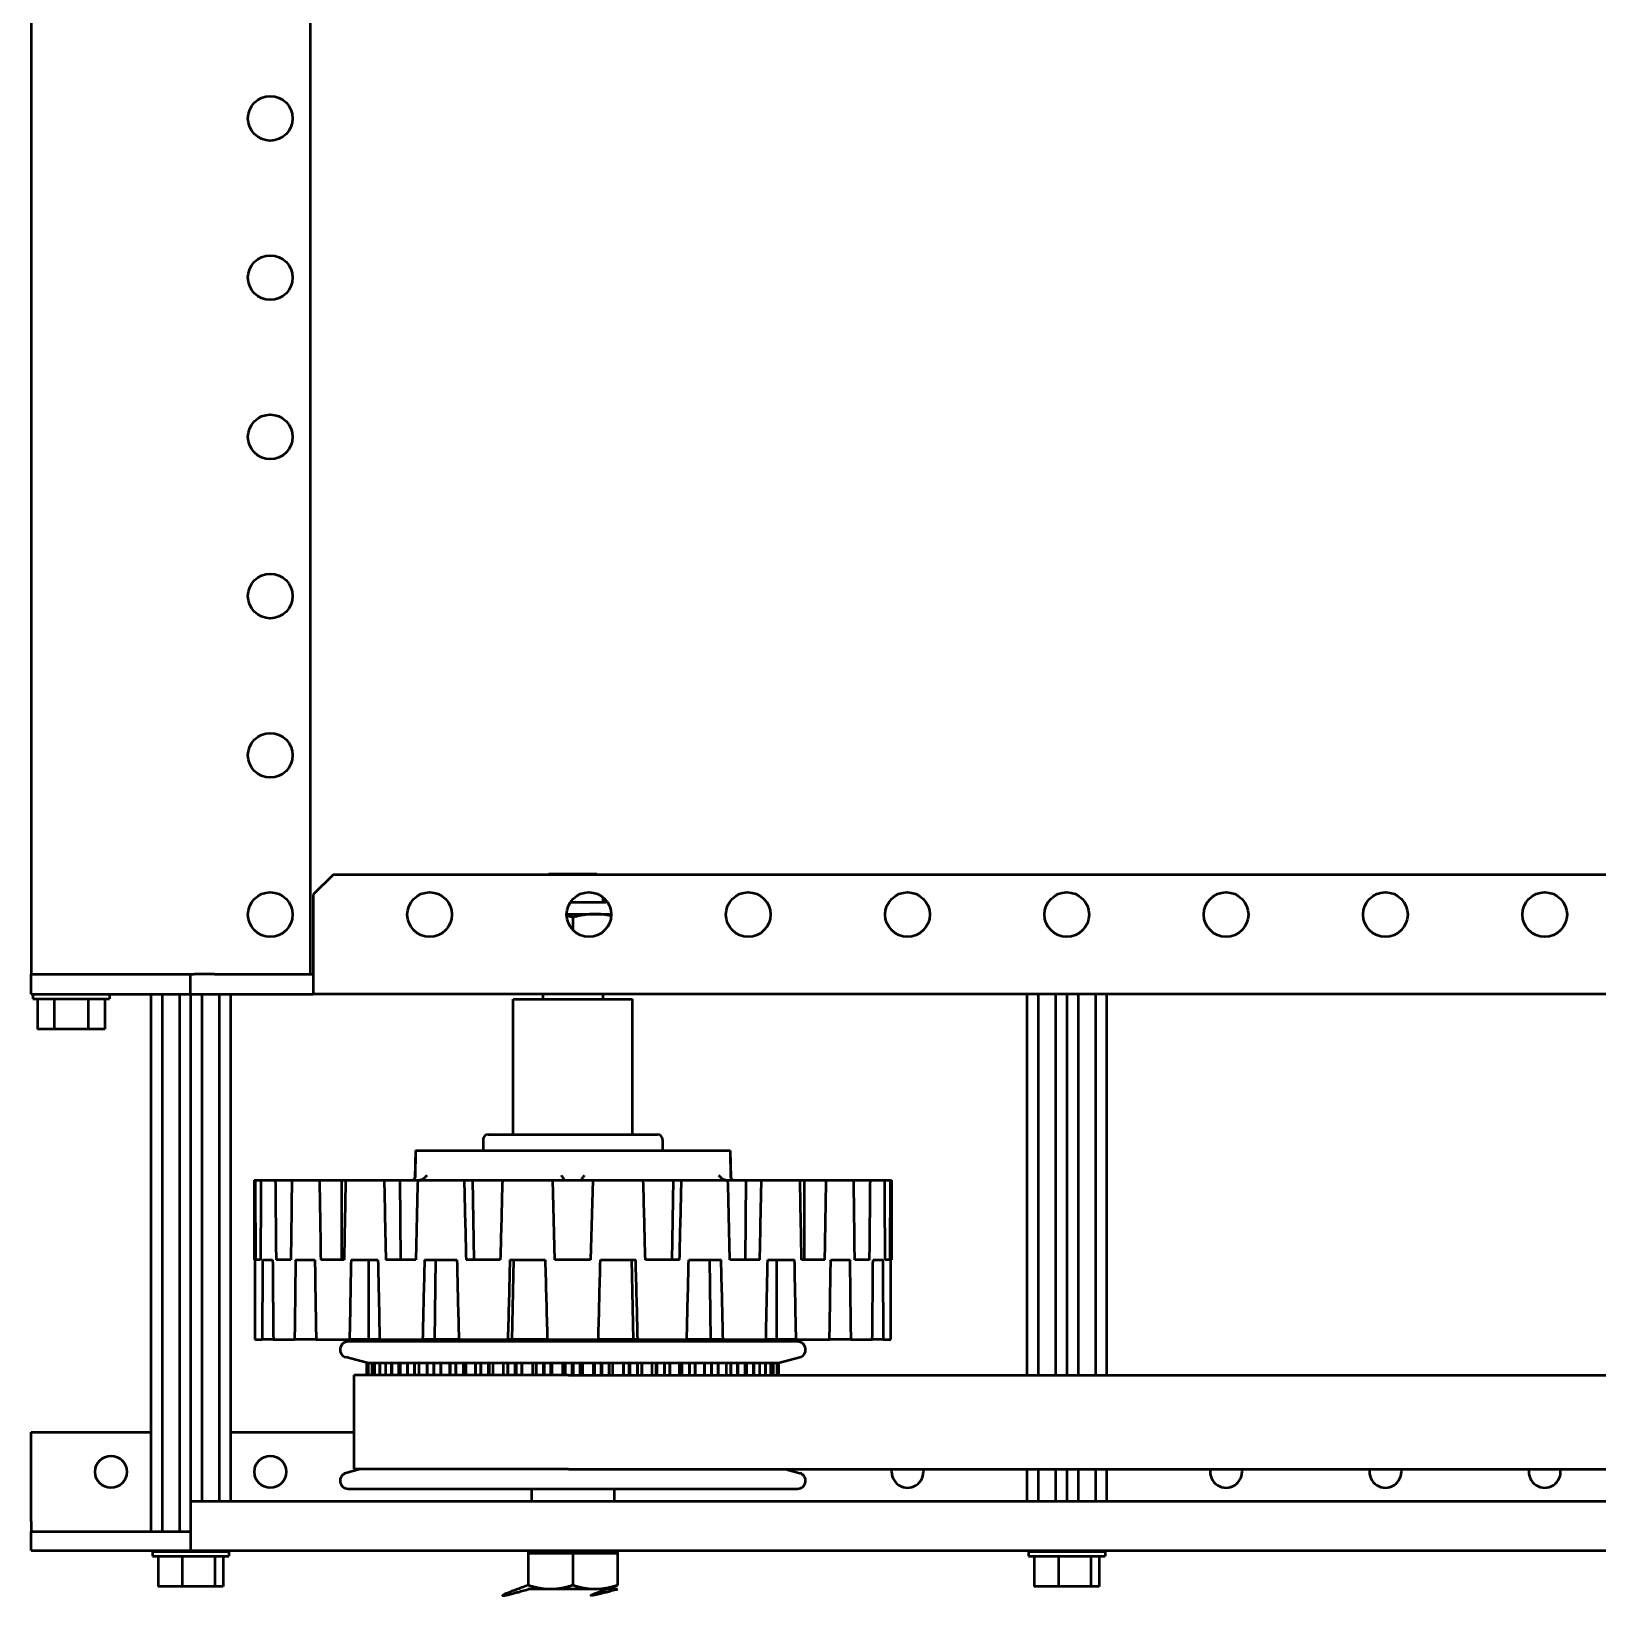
# Model space of a CAD drawing. Header units: inches. Extents: x 7.8 to 84, y 3.4 to 72.4.
# Drawn here: x 7.82 to 17.66, y 3.38 to 13.21 of the extents above; entities that cross this region are included whole.
import ezdxf

# ---------------------------------------------------------------- set-up
doc = ezdxf.new("R2010")
doc.units = ezdxf.units.IN
doc.header["$MEASUREMENT"] = 0
doc.layers.add('Visible (ANSI)', color=7, linetype='Continuous', lineweight=50)

msp = doc.modelspace()

# ---------------------------------------------------------------- linework, layer by layer
at = {"layer": 'Visible (ANSI)'}
for p, q in [((7.8246, 23.0365), (7.8246, 7.2865)), ((9.5746, 23.0365), (9.5746, 7.2865)), ((9.7196, 7.9115), (9.5946, 7.7865)), ((20.1996, 7.9115), (9.7196, 7.9115)), ((11.0735, 7.9165), (11.0685, 7.9115)), ((11.0735, 7.9165), (11.374, 7.9165)), ((11.374, 7.9165), (11.379, 7.9115)), ((9.5946, 7.7865), (9.5946, 7.349)), ((11.4112, 7.7714), (11.4112, 7.7396)), ((11.2084, 7.7396), (11.4295, 7.7396)), ((11.1846, 7.6641), (11.3644, 7.6641)), ((11.2237, 7.6438), (11.2237, 7.5643)), ((11.3644, 7.6641), (11.4645, 7.6641)), ((7.8246, 7.1615), (7.8246, 7.2865)), ((7.8246, 7.2865), (8.8246, 7.2865)), ((8.8246, 7.1615), (8.8246, 7.2865)), ((8.8246, 7.2865), (8.846, 7.2865)), ((8.9749, 7.2865), (8.846, 7.2865)), ((8.9749, 7.2865), (9.1164, 7.2865)), ((9.1164, 7.2865), (9.5746, 7.2865)), ((9.5746, 7.2865), (9.5946, 7.2865)), ((9.5946, 7.349), (9.5946, 7.1615)), ((7.8246, 7.1615), (8.8246, 7.1615)), ((7.8346, 7.1615), (7.8346, 7.1315)), ((7.8346, 7.1315), (8.3146, 7.1315)), ((7.8627, 7.1315), (7.8627, 6.9415)), ((7.9686, 7.1315), (7.9686, 6.9415)), ((8.1805, 7.1315), (8.1805, 6.9415)), ((8.2864, 7.1315), (8.2864, 6.9415)), ((8.3146, 7.1615), (8.3146, 7.1315)), ((8.5746, 7.1615), (8.5746, 3.7865)), ((8.6454, 7.1615), (8.6454, 3.7865)), ((8.7537, 7.1615), (8.7537, 3.7865)), ((8.8246, 7.1615), (8.8246, 3.974)), ((8.8246, 7.1615), (9.5946, 7.1615)), ((8.8954, 7.1615), (8.8954, 3.974)), ((9.0037, 7.1615), (9.0037, 3.974)), ((9.0746, 7.1615), (9.0746, 3.974)), ((20.3246, 7.1615), (9.5946, 7.1615)), ((10.8487, 7.13), (11.5987, 7.13)), ((10.8487, 6.28), (10.8487, 7.13)), ((11.0362, 7.1615), (11.0362, 7.13)), ((11.4112, 7.1615), (11.4112, 7.13)), ((11.5987, 6.28), (11.5987, 7.13)), ((14.0746, 7.1615), (14.0746, 4.7679)), ((14.1454, 7.1615), (14.1454, 4.7679)), ((14.2537, 7.1615), (14.2537, 4.7679)), ((14.3246, 7.1615), (14.3246, 4.7679)), ((14.3954, 7.1615), (14.3954, 4.7679)), ((14.5037, 7.1615), (14.5037, 4.7679)), ((14.5746, 7.1615), (14.5746, 4.7679)), ((7.9686, 6.9415), (7.8627, 6.9415)), ((8.1805, 6.9415), (7.9686, 6.9415)), ((8.2864, 6.9415), (8.1805, 6.9415)), ((10.6612, 6.2487), (10.6612, 6.18)), ((10.6925, 6.28), (11.755, 6.28)), ((11.7862, 6.2487), (11.7862, 6.18)), ((10.2357, 6.18), (10.2327, 6.0087)), ((10.2363, 6.18), (10.2334, 6.0105)), ((10.2357, 6.18), (10.2363, 6.18)), ((10.2363, 6.18), (10.4495, 6.18)), ((10.4798, 6.18), (11.0327, 6.18)), ((11.0565, 6.18), (11.391, 6.18)), ((11.4148, 6.18), (11.9677, 6.18)), ((11.998, 6.18), (12.2111, 6.18)), ((12.2111, 6.18), (12.2117, 6.18)), ((12.2111, 6.18), (12.2141, 6.0105)), ((12.2117, 6.18), (12.2147, 6.0087)), ((9.2237, 5.9925), (9.2302, 5.9925)), ((9.2237, 5.9925), (9.2237, 5.4925)), ((9.2302, 5.9925), (9.2658, 5.9925)), ((9.2658, 5.9925), (9.3561, 5.9925)), ((9.3561, 5.9925), (9.46, 5.9925)), ((9.46, 5.9925), (9.6333, 5.9925)), ((9.6333, 5.9925), (9.7721, 5.9925)), ((9.7721, 5.9925), (9.7708, 5.4925)), ((9.7721, 5.9925), (9.7971, 5.9925)), ((9.7971, 5.9925), (10.0394, 5.9925)), ((10.0394, 5.9925), (10.1387, 5.9925)), ((10.1387, 5.9925), (10.2497, 5.9925)), ((10.1387, 5.9925), (10.1426, 5.4925)), ((10.2497, 5.9925), (10.5414, 5.9925)), ((10.5414, 5.9925), (10.5932, 5.9925)), ((10.5932, 5.9925), (10.7813, 5.9925)), ((10.5932, 5.9925), (10.602, 5.4925)), ((10.7813, 5.9925), (11.0987, 5.9925)), ((11.1118, 5.4925), (11.0987, 5.9925)), ((11.0987, 5.9925), (11.3487, 5.9925)), ((11.3487, 5.9925), (11.3356, 5.4925)), ((11.3487, 5.9925), (11.6662, 5.9925)), ((11.6662, 5.9925), (11.8543, 5.9925)), ((11.8543, 5.9925), (11.8454, 5.4925)), ((11.8543, 5.9925), (11.906, 5.9925)), ((11.906, 5.9925), (12.1977, 5.9925)), ((12.1977, 5.9925), (12.3088, 5.9925)), ((12.3088, 5.9925), (12.3049, 5.4925)), ((12.3088, 5.9925), (12.4081, 5.9925)), ((12.4081, 5.9925), (12.6504, 5.9925)), ((12.6504, 5.9925), (12.6754, 5.9925)), ((12.6754, 5.9925), (12.8141, 5.9925)), ((12.6754, 5.9925), (12.6767, 5.4925)), ((12.8141, 5.9925), (12.9875, 5.9925)), ((12.9875, 5.9925), (13.0914, 5.9925)), ((13.0914, 5.9925), (13.1817, 5.9925)), ((13.1817, 5.9925), (13.2173, 5.9925)), ((13.2173, 5.9925), (13.2237, 5.9925)), ((13.2237, 5.9925), (13.2237, 5.4925)), ((9.2237, 5.4925), (9.2269, 5.4925)), ((9.2631, 5.4925), (9.2313, 5.4925)), ((9.2762, 5.4925), (9.3393, 5.4925)), ((9.4538, 5.4925), (9.3608, 5.4925)), ((9.4834, 5.4925), (9.6044, 5.4925)), ((9.7879, 5.4925), (9.6413, 5.4925)), ((9.8315, 5.4925), (10.0006, 5.4925)), ((9.9423, 4.9925), (9.9437, 5.4925)), ((10.2383, 5.4925), (10.05, 5.4925)), ((10.2924, 5.4925), (10.496, 5.4925)), ((10.3571, 4.9925), (10.3636, 5.4925)), ((10.7685, 5.4925), (10.5538, 5.4925)), ((10.8288, 5.4925), (11.0503, 5.4925)), ((10.8421, 4.9925), (10.8532, 5.4925)), ((11.3356, 5.4925), (11.1118, 5.4925)), ((11.3972, 5.4925), (11.6187, 5.4925)), ((11.6054, 4.9925), (11.5943, 5.4925)), ((11.8937, 5.4925), (11.6789, 5.4925)), ((11.9515, 5.4925), (12.1551, 5.4925)), ((12.0904, 4.9925), (12.0839, 5.4925)), ((12.3975, 5.4925), (12.2092, 5.4925)), ((12.4468, 5.4925), (12.616, 5.4925)), ((12.5051, 4.9925), (12.5038, 5.4925)), ((12.8062, 5.4925), (12.6596, 5.4925)), ((12.8431, 5.4925), (12.9641, 5.4925)), ((13.0866, 5.4925), (12.9937, 5.4925)), ((13.1082, 5.4925), (13.1712, 5.4925)), ((13.2162, 5.4925), (13.1844, 5.4925)), ((13.2206, 5.4925), (13.2237, 5.4925)), ((9.2276, 4.9925), (9.2733, 4.9925)), ((9.3437, 4.9925), (9.2733, 4.9925)), ((9.3437, 4.9925), (9.4769, 4.9925)), ((9.6121, 4.9925), (9.4769, 4.9925)), ((9.6121, 4.9925), (9.8221, 4.9925)), ((12.6349, 4.9789), (9.8126, 4.9789)), ((9.9423, 4.9925), (9.8221, 4.9925)), ((10.011, 4.9925), (9.9423, 4.9925)), ((10.011, 4.9925), (10.2808, 4.9925)), ((10.3571, 4.9925), (10.2808, 4.9925)), ((10.5082, 4.9925), (10.3571, 4.9925)), ((10.5082, 4.9925), (10.8159, 4.9925)), ((10.8421, 4.9925), (10.8159, 4.9925)), ((11.0634, 4.9925), (10.8421, 4.9925)), ((11.0362, 4.9925), (11.0362, 4.9789)), ((11.0634, 4.9925), (11.3841, 4.9925)), ((11.6054, 4.9925), (11.3841, 4.9925)), ((11.4112, 4.9925), (11.4112, 4.9789)), ((11.6315, 4.9925), (11.6054, 4.9925)), ((11.6315, 4.9925), (11.9392, 4.9925)), ((12.0904, 4.9925), (11.9392, 4.9925)), ((12.1666, 4.9925), (12.0904, 4.9925)), ((12.1666, 4.9925), (12.4364, 4.9925)), ((12.5051, 4.9925), (12.4364, 4.9925)), ((12.6254, 4.9925), (12.5051, 4.9925)), ((12.6254, 4.9925), (12.8354, 4.9925)), ((12.9705, 4.9925), (12.8354, 4.9925)), ((12.9705, 4.9925), (13.1038, 4.9925)), ((13.1742, 4.9925), (13.1038, 4.9925)), ((13.1742, 4.9925), (13.2198, 4.9925)), ((9.9325, 4.845), (9.7997, 4.8806)), ((9.9301, 4.845), (9.9302, 4.845)), ((9.9301, 4.7679), (9.9301, 4.845)), ((9.9302, 4.845), (9.9327, 4.845)), ((9.9327, 4.845), (9.9418, 4.845)), ((9.9418, 4.845), (9.942, 4.845)), ((9.9418, 4.7679), (9.9418, 4.845)), ((9.942, 4.845), (9.9473, 4.845)), ((9.9473, 4.845), (9.951, 4.845)), ((9.951, 4.845), (9.9818, 4.845)), ((9.9638, 4.7679), (9.9638, 4.845)), ((9.9674, 4.7679), (9.9674, 4.845)), ((9.9818, 4.845), (9.9824, 4.845)), ((9.9818, 4.7679), (9.9818, 4.845)), ((9.9824, 4.845), (9.9929, 4.845)), ((9.9929, 4.845), (9.9977, 4.845)), ((9.9977, 4.845), (10.0491, 4.845)), ((10.0113, 4.7679), (10.0113, 4.845)), ((10.0148, 4.7679), (10.0148, 4.845)), ((10.0491, 4.845), (10.0505, 4.845)), ((10.0491, 4.7679), (10.0491, 4.845)), ((10.0505, 4.845), (10.066, 4.845)), ((10.066, 4.845), (10.0719, 4.845)), ((10.0719, 4.845), (10.1423, 4.845)), ((10.0859, 4.7679), (10.0859, 4.845)), ((10.0892, 4.7679), (10.0892, 4.845)), ((10.1319, 4.7679), (10.1319, 4.845)), ((10.1341, 4.7679), (10.1341, 4.845)), ((10.1423, 4.845), (10.1449, 4.845)), ((10.1423, 4.7679), (10.1423, 4.845)), ((10.1449, 4.845), (10.1649, 4.845)), ((10.1649, 4.845), (10.1717, 4.845)), ((10.1717, 4.845), (10.2596, 4.845)), ((10.1858, 4.7679), (10.1858, 4.845)), ((10.1889, 4.7679), (10.1889, 4.845)), ((10.2299, 4.7679), (10.2299, 4.845)), ((10.2322, 4.7679), (10.2322, 4.845)), ((10.2594, 4.7679), (10.2594, 4.845)), ((10.2596, 4.845), (10.2633, 4.845)), ((10.2633, 4.845), (10.2876, 4.845)), ((10.2876, 4.845), (10.295, 4.845)), ((10.295, 4.845), (10.3984, 4.845)), ((10.309, 4.7679), (10.309, 4.845)), ((10.3118, 4.7679), (10.3118, 4.845)), ((10.3502, 4.7679), (10.3502, 4.845)), ((10.3524, 4.7679), (10.3524, 4.845)), ((10.3958, 4.7679), (10.3958, 4.845)), ((10.3976, 4.7679), (10.3976, 4.845)), ((10.3984, 4.845), (10.4032, 4.845)), ((10.4032, 4.845), (10.4311, 4.845)), ((10.4311, 4.845), (10.4391, 4.845)), ((10.4391, 4.845), (10.5556, 4.845)), ((10.4526, 4.7679), (10.4526, 4.845)), ((10.4551, 4.7679), (10.4551, 4.845)), ((10.49, 4.7679), (10.49, 4.845)), ((10.4922, 4.7679), (10.4922, 4.845)), ((10.5373, 4.7679), (10.5373, 4.845)), ((10.5427, 4.7679), (10.5427, 4.845)), ((10.554, 4.7679), (10.554, 4.845)), ((10.5556, 4.845), (10.5615, 4.845)), ((10.5615, 4.845), (10.5923, 4.845)), ((10.5923, 4.845), (10.6007, 4.845)), ((10.6007, 4.845), (10.7277, 4.845)), ((10.6134, 4.7679), (10.6134, 4.845)), ((10.6155, 4.7679), (10.6155, 4.845)), ((10.6461, 4.7679), (10.6461, 4.845)), ((10.6482, 4.7679), (10.6482, 4.845)), ((10.6941, 4.7679), (10.6941, 4.845)), ((10.7, 4.7679), (10.7, 4.845)), ((10.7247, 4.7679), (10.7247, 4.845)), ((10.7277, 4.845), (10.7345, 4.845)), ((10.7345, 4.845), (10.7677, 4.845)), ((10.7677, 4.845), (10.7763, 4.845)), ((10.7763, 4.845), (10.911, 4.845)), ((10.7879, 4.7679), (10.7879, 4.845)), ((10.7895, 4.7679), (10.7895, 4.845)), ((10.8152, 4.7679), (10.8152, 4.845)), ((10.8172, 4.7679), (10.8172, 4.845)), ((10.8628, 4.7679), (10.8628, 4.845)), ((10.8691, 4.7679), (10.8691, 4.845)), ((10.9039, 4.7679), (10.9039, 4.845)), ((10.9048, 4.7679), (10.9048, 4.845)), ((10.906, 4.7679), (10.906, 4.845)), ((10.911, 4.845), (10.9184, 4.845)), ((10.9184, 4.845), (10.9532, 4.845)), ((10.9532, 4.845), (10.9618, 4.845)), ((10.9618, 4.845), (11.1012, 4.845)), ((10.972, 4.7679), (10.972, 4.845)), ((10.9732, 4.7679), (10.9732, 4.845)), ((10.9934, 4.7679), (10.9934, 4.845)), ((10.9952, 4.7679), (10.9952, 4.845)), ((11.0395, 4.7679), (11.0395, 4.845)), ((11.046, 4.7679), (11.046, 4.845)), ((11.0849, 4.7679), (11.0849, 4.845)), ((11.0862, 4.7679), (11.0862, 4.845)), ((11.0942, 4.7679), (11.0942, 4.845)), ((11.0943, 4.7679), (11.0943, 4.845)), ((11.1012, 4.845), (11.1092, 4.845)), ((11.1092, 4.845), (11.1448, 4.845)), ((11.1448, 4.845), (11.1532, 4.845)), ((11.1532, 4.845), (11.2941, 4.845)), ((11.1619, 4.7679), (11.1619, 4.845)), ((11.1625, 4.7679), (11.1625, 4.845)), ((11.1768, 4.7679), (11.1768, 4.845)), ((11.1783, 4.7679), (11.1783, 4.845)), ((11.2204, 4.7679), (11.2204, 4.845)), ((11.227, 4.7679), (11.227, 4.845)), ((11.2691, 4.7679), (11.2691, 4.845)), ((11.2706, 4.7679), (11.2706, 4.845)), ((11.2849, 4.7679), (11.2849, 4.845)), ((11.2855, 4.7679), (11.2855, 4.845)), ((11.2941, 4.845), (11.3026, 4.845)), ((11.3026, 4.845), (11.3381, 4.845)), ((11.3381, 4.845), (11.3461, 4.845)), ((11.3461, 4.845), (11.4855, 4.845)), ((11.3531, 4.7679), (11.3531, 4.845)), ((11.3531, 4.7679), (11.3531, 4.845)), ((11.3612, 4.7679), (11.3612, 4.845)), ((11.3624, 4.7679), (11.3624, 4.845)), ((11.4013, 4.7679), (11.4013, 4.845)), ((11.4078, 4.7679), (11.4078, 4.845)), ((11.4522, 4.7679), (11.4522, 4.845)), ((11.4539, 4.7679), (11.4539, 4.845)), ((11.4742, 4.7679), (11.4742, 4.845)), ((11.4753, 4.7679), (11.4753, 4.845)), ((11.4855, 4.845), (11.4941, 4.845)), ((11.4941, 4.845), (11.5289, 4.845)), ((11.5289, 4.845), (11.5364, 4.845)), ((11.5364, 4.845), (11.671, 4.845)), ((11.5414, 4.7679), (11.5414, 4.845)), ((11.5425, 4.7679), (11.5425, 4.845)), ((11.5434, 4.7679), (11.5434, 4.845)), ((11.5783, 4.7679), (11.5783, 4.845)), ((11.5846, 4.7679), (11.5846, 4.845)), ((11.6302, 4.7679), (11.6302, 4.845)), ((11.6321, 4.7679), (11.6321, 4.845)), ((11.6579, 4.7679), (11.6579, 4.845)), ((11.6595, 4.7679), (11.6595, 4.845)), ((11.671, 4.845), (11.6797, 4.845)), ((11.6797, 4.845), (11.7128, 4.845)), ((11.7128, 4.845), (11.7196, 4.845)), ((11.7196, 4.845), (11.8466, 4.845)), ((11.7227, 4.7679), (11.7227, 4.845)), ((11.7473, 4.7679), (11.7473, 4.845)), ((11.7532, 4.7679), (11.7532, 4.845)), ((11.7991, 4.7679), (11.7991, 4.845)), ((11.8012, 4.7679), (11.8012, 4.845)), ((11.8319, 4.7679), (11.8319, 4.845)), ((11.8339, 4.7679), (11.8339, 4.845)), ((11.8466, 4.845), (11.855, 4.845)), ((11.855, 4.845), (11.8859, 4.845)), ((11.8859, 4.845), (11.8918, 4.845)), ((11.8918, 4.845), (12.0082, 4.845)), ((11.8934, 4.7679), (11.8934, 4.845)), ((11.9046, 4.7679), (11.9046, 4.845)), ((11.9101, 4.7679), (11.9101, 4.845)), ((11.9552, 4.7679), (11.9552, 4.845)), ((11.9574, 4.7679), (11.9574, 4.845)), ((11.9923, 4.7679), (11.9923, 4.845)), ((11.9948, 4.7679), (11.9948, 4.845)), ((12.0082, 4.845), (12.0163, 4.845)), ((12.0163, 4.845), (12.0441, 4.845)), ((12.0441, 4.845), (12.049, 4.845)), ((12.049, 4.845), (12.1523, 4.845)), ((12.0497, 4.7679), (12.0497, 4.845)), ((12.0516, 4.7679), (12.0516, 4.845)), ((12.0949, 4.7679), (12.0949, 4.845)), ((12.0972, 4.7679), (12.0972, 4.845)), ((12.1355, 4.7679), (12.1355, 4.845)), ((12.1384, 4.7679), (12.1384, 4.845)), ((12.1523, 4.845), (12.1598, 4.845)), ((12.1598, 4.845), (12.184, 4.845)), ((12.184, 4.845), (12.1878, 4.845)), ((12.1878, 4.845), (12.2757, 4.845)), ((12.188, 4.7679), (12.188, 4.845)), ((12.2152, 4.7679), (12.2152, 4.845)), ((12.2175, 4.7679), (12.2175, 4.845)), ((12.2584, 4.7679), (12.2584, 4.845)), ((12.2615, 4.7679), (12.2615, 4.845)), ((12.2757, 4.845), (12.2824, 4.845)), ((12.2824, 4.845), (12.3025, 4.845)), ((12.3025, 4.845), (12.3051, 4.845)), ((12.3051, 4.845), (12.3755, 4.845)), ((12.3051, 4.7679), (12.3051, 4.845)), ((12.3133, 4.7679), (12.3133, 4.845)), ((12.3156, 4.7679), (12.3156, 4.845)), ((12.3582, 4.7679), (12.3582, 4.845)), ((12.3615, 4.7679), (12.3615, 4.845)), ((12.3755, 4.845), (12.3814, 4.845)), ((12.3814, 4.845), (12.3969, 4.845)), ((12.3969, 4.845), (12.3983, 4.845)), ((12.3983, 4.845), (12.4497, 4.845)), ((12.3983, 4.7679), (12.3983, 4.845)), ((12.4326, 4.7679), (12.4326, 4.845)), ((12.4361, 4.7679), (12.4361, 4.845)), ((12.4497, 4.845), (12.4546, 4.845)), ((12.4546, 4.845), (12.4651, 4.845)), ((12.4651, 4.845), (12.4657, 4.845)), ((12.4657, 4.845), (12.4964, 4.845)), ((12.4657, 4.7679), (12.4657, 4.845)), ((12.4801, 4.7679), (12.4801, 4.845)), ((12.4836, 4.7679), (12.4836, 4.845)), ((12.4964, 4.845), (12.5002, 4.845)), ((12.5002, 4.845), (12.5055, 4.845)), ((12.5055, 4.845), (12.5056, 4.845)), ((12.5056, 4.845), (12.5147, 4.845)), ((12.5056, 4.7679), (12.5056, 4.845)), ((12.5147, 4.845), (12.5173, 4.845)), ((12.515, 4.845), (12.6478, 4.8806)), ((12.5173, 4.845), (12.5174, 4.845)), ((12.5174, 4.7679), (12.5174, 4.845)), ((11.1972, 4.7679), (9.8498, 4.7679)), ((9.8498, 4.7679), (9.8498, 4.1774)), ((11.1972, 4.7679), (23.8103, 4.7679)), ((7.8246, 3.849), (7.8246, 4.4115)), ((7.8246, 4.4115), (8.5746, 4.4115)), ((9.0746, 4.4115), (9.8498, 4.4115)), ((9.8892, 4.1774), (9.7997, 4.1534)), ((11.1972, 4.1774), (9.8498, 4.1774)), ((11.1972, 4.1774), (23.8103, 4.1774)), ((12.5583, 4.1774), (12.6478, 4.1534)), ((14.0746, 4.1774), (14.0746, 3.974)), ((14.1454, 4.1774), (14.1454, 3.974)), ((14.2537, 4.1774), (14.2537, 3.974)), ((14.3246, 4.1774), (14.3246, 3.974)), ((14.3954, 4.1774), (14.3954, 3.974)), ((14.5037, 4.1774), (14.5037, 3.974)), ((14.5746, 4.1774), (14.5746, 3.974)), ((9.8126, 4.0551), (12.6349, 4.0551)), ((10.9647, 4.0551), (10.9647, 3.974)), ((11.4827, 4.0551), (11.4827, 3.974)), ((8.8246, 3.974), (8.8246, 3.849)), ((38.8246, 3.974), (8.8246, 3.974)), ((7.8246, 3.849), (7.8246, 3.7865)), ((8.8246, 3.849), (8.8246, 3.6665)), ((7.8246, 3.7865), (8.8246, 3.7865)), ((7.8246, 3.6665), (7.8246, 3.7865)), ((7.8246, 3.6665), (8.8246, 3.6665)), ((8.5846, 3.6615), (9.0646, 3.6615)), ((8.5846, 3.6615), (8.5846, 3.6315)), ((8.6996, 3.6665), (8.6996, 3.6615)), ((8.8246, 3.6665), (38.8246, 3.6665)), ((8.9496, 3.6665), (8.9496, 3.6615)), ((9.0646, 3.6615), (9.0646, 3.6315)), ((10.9427, 3.6665), (10.9427, 3.6515)), ((10.9427, 3.6515), (11.0832, 3.6515)), ((10.9427, 3.6515), (10.9427, 3.4486)), ((11.0832, 3.6515), (11.2237, 3.6515)), ((11.2237, 3.6515), (11.3642, 3.6515)), ((11.2237, 3.6515), (11.2237, 3.4486)), ((11.3642, 3.6515), (11.5047, 3.6515)), ((11.5047, 3.6665), (11.5047, 3.6515)), ((11.5047, 3.6515), (11.5047, 3.4486)), ((14.0846, 3.6615), (14.5646, 3.6615)), ((14.0846, 3.6615), (14.0846, 3.6315)), ((14.1996, 3.6665), (14.1996, 3.6615)), ((14.4496, 3.6665), (14.4496, 3.6615)), ((14.5646, 3.6615), (14.5646, 3.6315)), ((8.5846, 3.6315), (9.0646, 3.6315)), ((8.6206, 3.6315), (8.6206, 3.4415)), ((8.7724, 3.6315), (8.7724, 3.4415)), ((8.9763, 3.6315), (8.9763, 3.4415)), ((9.0285, 3.6315), (9.0285, 3.4415)), ((14.0846, 3.6315), (14.5646, 3.6315)), ((14.1206, 3.6315), (14.1206, 3.4415)), ((14.2724, 3.6315), (14.2724, 3.4415)), ((14.4763, 3.6315), (14.4763, 3.4415)), ((14.5285, 3.6315), (14.5285, 3.4415)), ((8.7724, 3.4415), (8.6206, 3.4415)), ((8.9763, 3.4415), (8.7724, 3.4415)), ((9.0285, 3.4415), (8.9763, 3.4415)), ((14.2724, 3.4415), (14.1206, 3.4415)), ((14.4763, 3.4415), (14.2724, 3.4415)), ((14.5285, 3.4415), (14.4763, 3.4415)), ((11.0832, 3.4235), (10.9427, 3.4235)), ((11.3642, 3.4235), (11.0832, 3.4235)), ((11.5047, 3.4235), (11.3642, 3.4235))]:
    msp.add_line(p, q, dxfattribs=at)
for centre, radius in [((9.3246, 12.6615), 0.14), ((9.3246, 11.6615), 0.14), ((9.3246, 10.6615), 0.14), ((9.3246, 9.6615), 0.14), ((9.3246, 8.6615), 0.14), ((9.3246, 7.6615), 0.14), ((10.3246, 7.6615), 0.14), ((11.3246, 7.6615), 0.14), ((12.3246, 7.6615), 0.14), ((13.3246, 7.6615), 0.14), ((14.3246, 7.6615), 0.14), ((15.3246, 7.6615), 0.14), ((16.3246, 7.6615), 0.14), ((17.3246, 7.6615), 0.14), ((8.3246, 4.1615), 0.1), ((9.3246, 4.1615), 0.1)]:
    msp.add_circle(centre, radius, dxfattribs=at)
for centre, radius, start, end in [((11.4295, 7.6641), 0.0755, 80.93706, 90), ((10.6925, 6.2487), 0.0312, 90, 180), ((11.755, 6.2487), 0.0312, 0, 90), ((9.8126, 4.9289), 0.05, 90, 255), ((12.6349, 4.9289), 0.05, 285, 90), ((9.8126, 4.1051), 0.05, 105, 270), ((12.6349, 4.1051), 0.05, 270, 75), ((13.3246, 4.1615), 0.1, 170.85114, 9.14886), ((15.3246, 4.1615), 0.1, 170.85114, 9.14886), ((16.3246, 4.1615), 0.1, 170.85114, 9.14886), ((17.3246, 4.1615), 0.1, 170.85114, 9.14886)]:
    msp.add_arc(centre, radius, start, end, dxfattribs=at)
for centre, major_axis, ratio, start_param, end_param in [((11.2238, 1.2187), (0.2848, -76.3785), 0.02592, 4.64975, 4.656308), ((11.2236, 1.2194), (-0.2848, -76.3732), 0.025918, 4.649948, 4.656506), ((11.2238, 1.2189), (0.8313, -76.3773), 0.023817, 4.649589, 4.656147), ((11.2237, 1.219), (-0.8313, -76.3766), 0.023817, 4.650108, 4.656666), ((11.2237, 1.219), (1.3102, -76.3767), 0.019784, 4.649509, 4.656067), ((11.2237, 1.219), (-1.3102, -76.3763), 0.019784, 4.650188, 4.656746), ((11.2238, 1.2186), (1.6829, -76.3798), 0.014151, 4.649534, 4.656092), ((11.2237, 1.2192), (-1.6828, -76.3743), 0.01415, 4.650162, 4.65672), ((11.2237, 1.219), (1.9191, -76.3761), 0.007373, 4.649664, 4.656222), ((11.2237, 1.2193), (-1.919, -76.3734), 0.007372, 4.650036, 4.656594), ((11.2238, 1.2192), (1.919, -76.3748), 0.007373, 1.626592, 1.63315), ((11.2238, 1.2191), (-1.9191, -76.3758), 0.007373, 1.626963, 1.633522), ((11.2237, 1.2187), (1.6829, -76.3785), 0.014151, 1.626469, 1.633026), ((11.2238, 1.219), (-1.6828, -76.3764), 0.01415, 1.62709, 1.633648), ((11.2237, 1.2188), (1.3102, -76.3777), 0.019784, 1.62644, 1.632998), ((11.2238, 1.219), (-1.3102, -76.3763), 0.019784, 1.627118, 1.633676), ((11.2237, 1.2187), (0.8313, -76.3785), 0.023817, 1.626521, 1.633079), ((11.2237, 1.2189), (-0.8313, -76.3773), 0.023817, 1.627039, 1.633597), ((11.2237, 1.2188), (0.2848, -76.3782), 0.025919, 1.626683, 1.633241), ((11.2238, 1.219), (-0.2848, -76.3763), 0.025919, 1.626875, 1.633433), ((11.2237, 9.7659), (0, -76.3754), 0.026185, 4.768371, 4.774929), ((11.2237, 9.766), (-0.5638, -76.3764), 0.025124, 4.768557, 4.775115), ((11.2238, 9.7662), (0.5638, -76.3783), 0.025124, 4.768187, 4.774745), ((11.2237, 9.7659), (-1.0818, -76.3755), 0.022024, 4.768683, 4.775241), ((11.2238, 9.7663), (1.0818, -76.3795), 0.022025, 4.768062, 4.77462), ((11.2237, 9.766), (-1.5119, -76.3767), 0.017141, 4.768711, 4.775269), ((11.2236, 9.7657), (1.5119, -76.3739), 0.017141, 4.76803, 4.774588), ((11.2238, 9.7661), (-1.8195, -76.3776), 0.010872, 4.768631, 4.775189), ((11.2238, 9.7666), (1.8196, -76.3816), 0.010873, 4.768117, 4.774674), ((11.2237, 9.7656), (-1.9796, -76.3733), 0.003724, 4.768465, 4.775024), ((11.2237, 9.766), (1.9797, -76.3764), 0.003724, 4.768275, 4.774833), ((11.2237, 9.7664), (-1.9797, -76.3798), 0.003724, 1.50835, 1.514908), ((11.2237, 9.7663), (1.9797, -76.3791), 0.003724, 1.508157, 1.514715), ((11.2237, 9.766), (-1.8195, -76.3764), 0.010872, 1.508515, 1.515073), ((11.2238, 9.7658), (1.8194, -76.3748), 0.010872, 1.507998, 1.514556), ((11.2238, 9.766), (-1.5119, -76.3764), 0.017141, 1.508595, 1.515153), ((11.2238, 9.7658), (1.5119, -76.3752), 0.017141, 1.507918, 1.514476), ((11.2236, 9.7664), (-1.0818, -76.3798), 0.022025, 1.508565, 1.515123), ((11.2237, 9.7663), (1.0818, -76.3788), 0.022025, 1.507942, 1.5145), ((11.2237, 9.7661), (-0.5638, -76.377), 0.025124, 1.508441, 1.514999), ((11.2237, 9.7662), (0.5638, -76.3779), 0.025124, 1.508069, 1.514627), ((11.2238, 9.7659), (0, -76.3758), 0.026186, 1.508256, 1.514815)]:
    msp.add_ellipse(centre, major_axis=major_axis, ratio=ratio, start_param=start_param, end_param=end_param, dxfattribs=at)
for points, weights in [([(11.2237, 7.6438), (11.2037, 7.6492), (11.1848, 7.6531)], [2.40376444832, 2.45064949561, 2.48571188891]), ([(11.3644, 7.6641), (11.2991, 7.6641), (11.2237, 7.6438)], [2.58969627547, 2.58969627547, 2.40376444832]), ([(11.4643, 7.6535), (11.4124, 7.6641), (11.3644, 7.6641)], [2.48895669809, 2.58969627547, 2.58969627547]), ([(10.9427, 3.4486), (10.6285, 3.3345), (10.9427, 3.4235)], [1.69306013432, 1.82401879146, 1.82401879146]), ([(11.0832, 3.4235), (11.018, 3.4235), (10.9427, 3.4486)], [1.82401879146, 1.82401879146, 1.69306013432]), ([(11.2237, 3.4486), (11.1484, 3.4235), (11.0832, 3.4235)], [1.69306013432, 1.82401879146, 1.82401879146]), ([(11.3642, 3.4235), (11.299, 3.4235), (11.2237, 3.4486)], [1.82401879146, 1.82401879146, 1.69306013432]), ([(11.5047, 3.4235), (11.1743, 3.3345), (11.5047, 3.4486)], [1.82401879146, 1.82401879146, 1.69306013432]), ([(11.5047, 3.4486), (11.4294, 3.4235), (11.3642, 3.4235)], [1.69306013432, 1.82401879146, 1.82401879146])]:
    msp.add_rational_spline(points, weights, degree=2, dxfattribs=at)
for points, knots in [([(10.4495, 6.18), (10.455, 6.18), (10.4607, 6.18), (10.466, 6.18), (10.4713, 6.18), (10.4761, 6.18), (10.4798, 6.18)], [0, 0, 0, 0, 0.0004219999, 0.0004219999, 0.0004219999, 0.0008439997, 0.0008439997, 0.0008439997, 0.0008439997]), ([(11.0327, 6.18), (11.0382, 6.18), (11.0433, 6.18), (11.0475, 6.18), (11.0516, 6.18), (11.0548, 6.18), (11.0565, 6.18)], [0, 0, 0, 0, 0.0004219999, 0.0004219999, 0.0004219999, 0.0008439997, 0.0008439997, 0.0008439997, 0.0008439997]), ([(11.391, 6.18), (11.3927, 6.18), (11.3959, 6.18), (11.4, 6.18), (11.4041, 6.18), (11.4093, 6.18), (11.4148, 6.18)], [0, 0, 0, 0, 0.0004219999, 0.0004219999, 0.0004219999, 0.0008439997, 0.0008439997, 0.0008439997, 0.0008439997]), ([(11.9677, 6.18), (11.9714, 6.18), (11.9762, 6.18), (11.9815, 6.18), (11.9867, 6.18), (11.9925, 6.18), (11.998, 6.18)], [0, 0, 0, 0, 0.0004219999, 0.0004219999, 0.0004219999, 0.0008439997, 0.0008439997, 0.0008439997, 0.0008439997]), ([(10.2187, 5.9942), (10.2217, 5.9953), (10.2243, 5.997), (10.2284, 6.0008), (10.2303, 6.0033), (10.2342, 6.0114), (10.2351, 6.0172), (10.2347, 6.0231), (10.2347, 6.0231), (10.2347, 6.0232)], [0, 0, 0, 0, 0.02795763, 0.02795763, 0.05455162, 0.05455162, 0.09497499, 0.09497499, 0.09533443, 0.09533443, 0.09533443, 0.09533443]), ([(10.3065, 6.0232), (10.3065, 6.0231), (10.3065, 6.0231), (10.3021, 6.0172), (10.2969, 6.0114), (10.2878, 6.0033), (10.2845, 6.0008), (10.2785, 5.997), (10.2754, 5.9953), (10.2724, 5.9942)], [-0.0005345, -0.0005345, -0.0005345, -0.0005345, 0, 0, 0.0601122, 0.0601122, 0.0996618, 0.0996618, 0.1412396, 0.1412396, 0.1412396, 0.1412396]), ([(11.17, 5.9942), (11.17, 5.9953), (11.1695, 5.997), (11.1677, 6.0008), (11.1663, 6.0033), (11.161, 6.0114), (11.1568, 6.0172), (11.1519, 6.0231), (11.1519, 6.0231), (11.1519, 6.0232)], [0, 0, 0, 0, 0.02795763, 0.02795763, 0.05455162, 0.05455162, 0.09497499, 0.09497499, 0.09533442, 0.09533442, 0.09533442, 0.09533442]), ([(11.2956, 6.0232), (11.2956, 6.0231), (11.2955, 6.0231), (11.2907, 6.0172), (11.2864, 6.0114), (11.2812, 6.0033), (11.2798, 6.0008), (11.278, 5.997), (11.2775, 5.9953), (11.2775, 5.9942)], [-0.0005345, -0.0005345, -0.0005345, -0.0005345, 0, 0, 0.0601122, 0.0601122, 0.0996618, 0.0996618, 0.1412397, 0.1412397, 0.1412397, 0.1412397]), ([(12.1751, 5.9942), (12.1721, 5.9953), (12.1689, 5.997), (12.163, 6.0008), (12.1597, 6.0033), (12.1506, 6.0114), (12.1454, 6.0172), (12.141, 6.0231), (12.141, 6.0231), (12.1409, 6.0232)], [0, 0, 0, 0, 0.02795763, 0.02795763, 0.05455162, 0.05455162, 0.09497498, 0.09497498, 0.09533441, 0.09533441, 0.09533441, 0.09533441]), ([(12.2128, 6.0232), (12.2128, 6.0231), (12.2128, 6.0231), (12.2124, 6.0172), (12.2133, 6.0114), (12.2172, 6.0033), (12.2191, 6.0008), (12.2232, 5.997), (12.2258, 5.9953), (12.2288, 5.9942)], [-0.0005345, -0.0005345, -0.0005345, -0.0005345, 0, 0, 0.0601122, 0.0601122, 0.0996618, 0.0996618, 0.1412397, 0.1412397, 0.1412397, 0.1412397])]:
    msp.add_open_spline(points, degree=3, knots=knots, dxfattribs=at)
for points in [[(10.2096, 5.9925), (10.2125, 5.9925), (10.2158, 5.9931), (10.2187, 5.9942)], [(10.2724, 5.9942), (10.2696, 5.9931), (10.2663, 5.9925), (10.2634, 5.9925)], [(11.17, 5.9925), (11.17, 5.9927), (11.17, 5.9931), (11.17, 5.9942)], [(11.2775, 5.9942), (11.2775, 5.9931), (11.2775, 5.9927), (11.2775, 5.9925)], [(12.1841, 5.9925), (12.1812, 5.9925), (12.1779, 5.9931), (12.1751, 5.9942)], [(12.2288, 5.9942), (12.2317, 5.9931), (12.235, 5.9925), (12.2379, 5.9925)]]:
    msp.add_open_spline(points, degree=3, dxfattribs=at)

doc.saveas('drawing.dxf')
